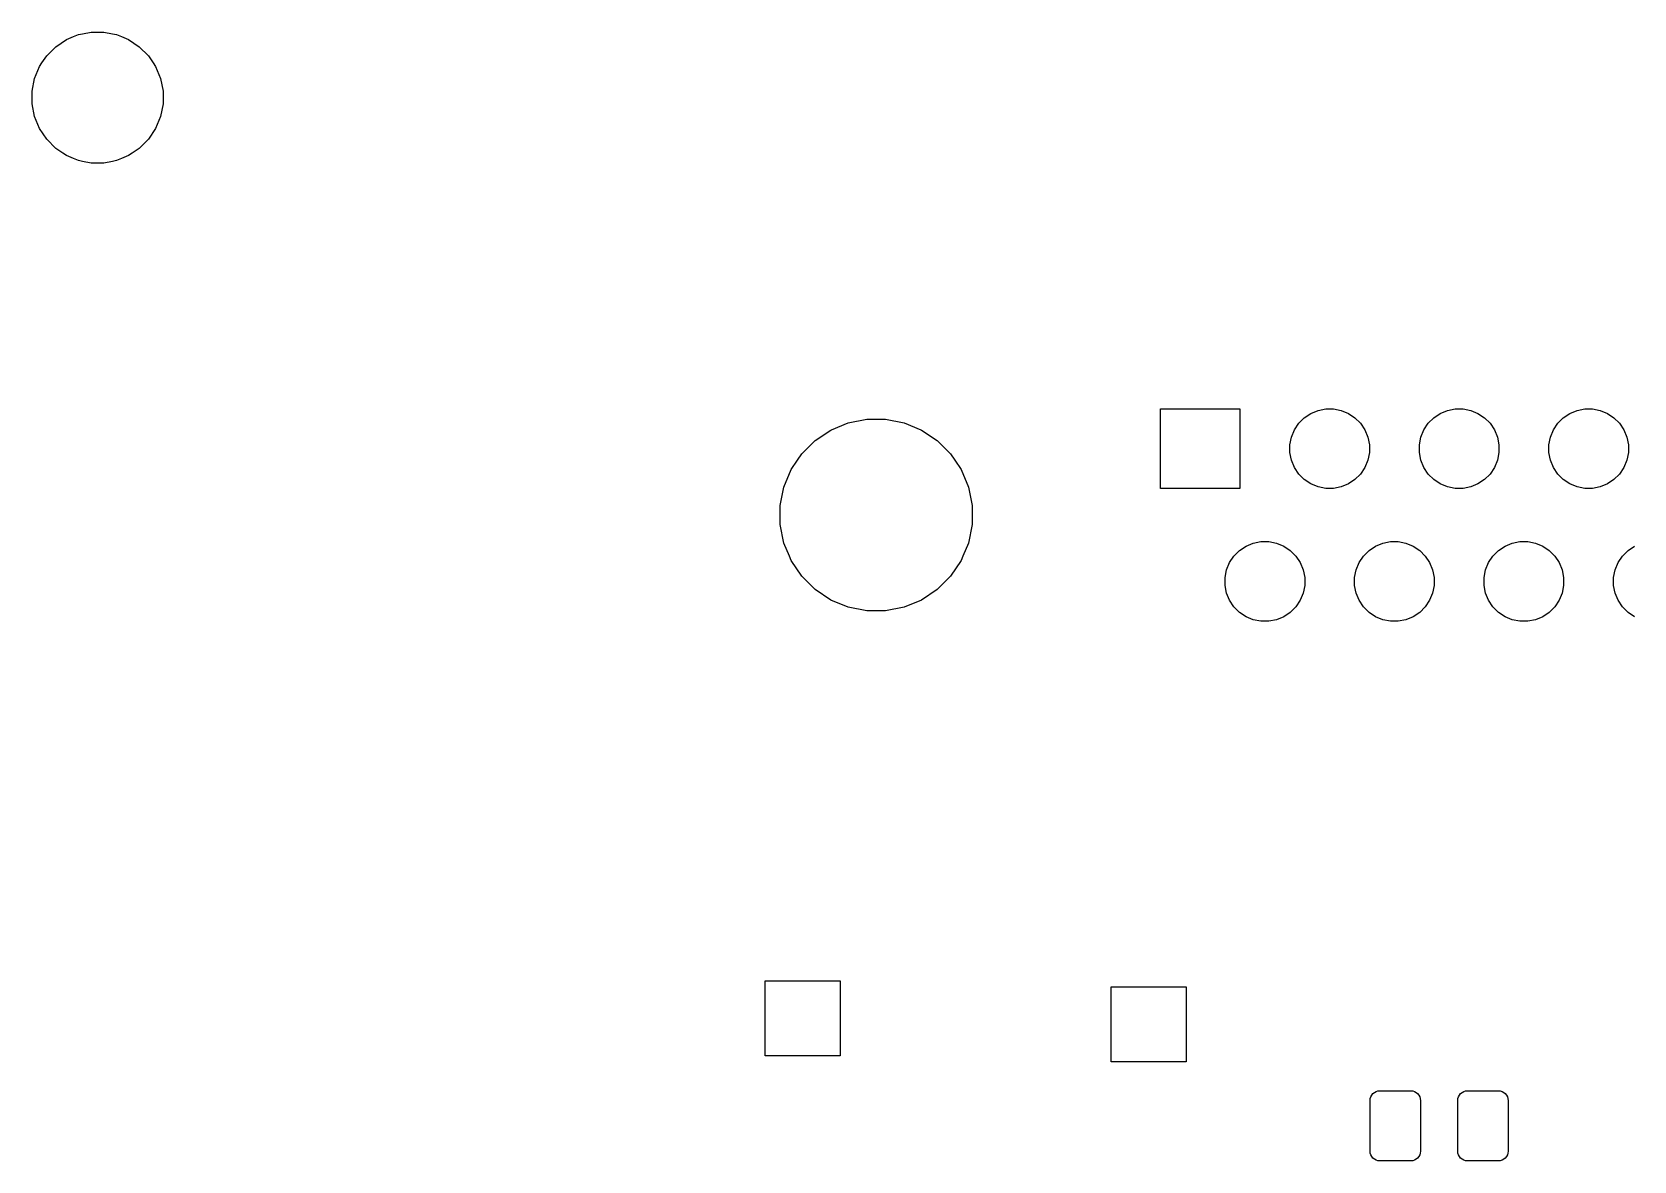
# Model space of a CAD drawing. Extents: x 1.84 to 9.61, y -5.85 to -1.55.
# Drawn here: x 1.839 to 3.188, y -2.498 to -1.547 of the extents above; entities that cross this region are included whole.
import ezdxf

# ---------------------------------------------------------------- set-up
doc = ezdxf.new("R2010")
doc.units = 0
doc.header["$MEASUREMENT"] = 0
doc.layers.add('BLACK', color=7, linetype='CONTINUOUS')

msp = doc.modelspace()

# ---------------------------------------------------------------- linework, layer by layer
at = {"layer": 'BLACK', "linetype": 'CONTINUOUS'}
for p, q in [((1.86757, -1.55348), (1.87345, -1.55105)), ((1.87345, -1.55105), (1.87761, -1.54932)), ((1.87761, -1.54932), (1.88116, -1.54862)), ((1.88116, -1.54862), (1.88827, -1.5472)), ((1.88827, -1.5472), (1.89913, -1.5472)), ((1.89913, -1.5472), (1.90624, -1.54862)), ((1.90624, -1.54862), (1.90979, -1.54932)), ((1.90979, -1.54932), (1.91395, -1.55105)), ((1.91395, -1.55105), (1.91983, -1.55348)), ((1.85086, -1.5672), (1.85854, -1.55952)), ((1.85854, -1.55952), (1.86757, -1.55348)), ((1.86757, -1.55348), (1.86757, -1.55348)), ((1.91983, -1.55348), (1.91983, -1.55348)), ((1.91983, -1.55348), (1.92886, -1.55952)), ((1.92886, -1.55952), (1.93654, -1.5672)), ((1.84066, -1.58627), (1.84482, -1.57624)), ((1.84482, -1.57624), (1.84682, -1.57324)), ((1.84682, -1.57324), (1.85086, -1.5672)), ((1.93654, -1.5672), (1.94058, -1.57324)), ((1.94058, -1.57324), (1.94258, -1.57624)), ((1.94258, -1.57624), (1.94674, -1.58627)), ((1.83854, -1.59693), (1.84066, -1.58627)), ((1.94674, -1.58627), (1.94886, -1.59693)), ((1.83854, -1.60779), (1.83854, -1.59693)), ((1.94886, -1.59693), (1.94886, -1.60779)), ((1.84066, -1.61845), (1.83854, -1.60779)), ((1.84482, -1.62849), (1.84066, -1.61845)), ((1.94674, -1.61845), (1.94258, -1.62849)), ((1.94886, -1.60779), (1.94674, -1.61845)), ((1.85086, -1.63752), (1.84482, -1.62849)), ((1.84482, -1.62849), (1.84482, -1.62849)), ((1.94258, -1.62849), (1.93654, -1.63752)), ((1.94258, -1.62849), (1.94258, -1.62849)), ((1.85854, -1.64521), (1.85086, -1.63752)), ((1.86458, -1.64924), (1.85854, -1.64521)), ((1.92886, -1.64521), (1.92283, -1.64924)), ((1.93654, -1.63752), (1.92886, -1.64521)), ((1.86757, -1.65124), (1.86458, -1.64924)), ((1.87345, -1.65368), (1.86757, -1.65124)), ((1.87761, -1.6554), (1.87345, -1.65368)), ((1.88116, -1.65611), (1.87761, -1.6554)), ((1.88827, -1.65752), (1.88116, -1.65611)), ((1.89913, -1.65752), (1.88827, -1.65752)), ((1.90624, -1.65611), (1.89913, -1.65752)), ((1.90979, -1.6554), (1.90624, -1.65611)), ((1.91395, -1.65368), (1.90979, -1.6554)), ((1.91983, -1.65124), (1.91395, -1.65368)), ((1.92283, -1.64924), (1.91983, -1.65124)), ((2.52586, -1.87629), (2.54146, -1.87319)), ((2.54146, -1.87319), (2.55736, -1.87319)), ((2.55736, -1.87319), (2.57296, -1.87629)), ((2.78874, -1.93154), (2.78874, -1.86453)), ((2.78874, -1.86453), (2.85575, -1.86453)), ((2.85575, -1.86453), (2.85575, -1.93154)), ((2.90528, -1.87667), (2.90994, -1.87201)), ((2.90994, -1.87201), (2.91543, -1.86834)), ((2.91543, -1.86834), (2.92153, -1.86582)), ((2.92153, -1.86582), (2.928, -1.86453)), ((2.928, -1.86453), (2.9346, -1.86453)), ((2.9346, -1.86453), (2.94107, -1.86582)), ((2.94107, -1.86582), (2.94717, -1.86834)), ((2.94717, -1.86834), (2.95266, -1.87201)), ((2.95266, -1.87201), (2.95732, -1.87667)), ((3.01433, -1.87667), (3.019, -1.87201)), ((3.019, -1.87201), (3.02448, -1.86834)), ((3.02448, -1.86834), (3.03058, -1.86582)), ((3.03058, -1.86582), (3.03705, -1.86453)), ((3.03705, -1.86453), (3.04365, -1.86453)), ((3.04365, -1.86453), (3.05013, -1.86582)), ((3.05013, -1.86582), (3.05622, -1.86834)), ((3.05622, -1.86834), (3.06171, -1.87201)), ((3.06171, -1.87201), (3.06638, -1.87667)), ((3.12339, -1.87667), (3.12805, -1.87201)), ((3.12805, -1.87201), (3.13354, -1.86834)), ((3.13354, -1.86834), (3.13964, -1.86582)), ((3.13964, -1.86582), (3.14611, -1.86453)), ((3.14611, -1.86453), (3.15271, -1.86453)), ((3.15271, -1.86453), (3.15918, -1.86582)), ((3.15918, -1.86582), (3.16528, -1.86834)), ((3.16528, -1.86834), (3.17077, -1.87201)), ((3.17077, -1.87201), (3.17543, -1.87667)), ((2.49794, -1.89122), (2.51116, -1.88238)), ((2.51116, -1.88238), (2.51169, -1.88216)), ((2.51169, -1.88216), (2.52586, -1.87629)), ((2.57296, -1.87629), (2.58713, -1.88216)), ((2.58713, -1.88216), (2.58766, -1.88238)), ((2.58766, -1.88238), (2.60088, -1.89122)), ((2.8978, -1.89473), (2.89908, -1.88826)), ((2.89908, -1.88826), (2.90161, -1.88216)), ((2.90161, -1.88216), (2.90528, -1.87667)), ((2.95732, -1.87667), (2.96099, -1.88216)), ((2.96099, -1.88216), (2.96352, -1.88826)), ((2.96352, -1.88826), (2.9648, -1.89473)), ((3.00685, -1.89473), (3.00814, -1.88826)), ((3.00814, -1.88826), (3.01066, -1.88216)), ((3.01066, -1.88216), (3.01433, -1.87667)), ((3.06638, -1.87667), (3.07005, -1.88216)), ((3.07005, -1.88216), (3.07257, -1.88826)), ((3.07257, -1.88826), (3.07386, -1.89473)), ((3.11591, -1.89473), (3.11719, -1.88826)), ((3.11719, -1.88826), (3.11972, -1.88216)), ((3.11972, -1.88216), (3.12339, -1.87667)), ((3.17543, -1.87667), (3.1791, -1.88216)), ((3.1791, -1.88216), (3.18163, -1.88826)), ((3.18163, -1.88826), (3.18291, -1.89473)), ((2.48669, -1.90246), (2.49794, -1.89122)), ((2.60088, -1.89122), (2.61213, -1.90246)), ((2.8978, -1.90133), (2.8978, -1.89473)), ((2.89908, -1.9078), (2.8978, -1.90133)), ((2.9648, -1.90133), (2.96352, -1.9078)), ((2.9648, -1.89473), (2.9648, -1.90133)), ((3.00685, -1.90133), (3.00685, -1.89473)), ((3.00814, -1.9078), (3.00685, -1.90133)), ((3.07386, -1.90133), (3.07257, -1.9078)), ((3.07386, -1.89473), (3.07386, -1.90133)), ((3.11591, -1.90133), (3.11591, -1.89473)), ((3.11719, -1.9078), (3.11591, -1.90133)), ((3.18291, -1.90133), (3.18163, -1.9078)), ((3.18291, -1.89473), (3.18291, -1.90133)), ((2.47785, -1.91569), (2.48312, -1.9078)), ((2.48312, -1.9078), (2.48669, -1.90246)), ((2.61213, -1.90246), (2.6157, -1.9078)), ((2.6157, -1.9078), (2.62097, -1.91569)), ((2.90161, -1.9139), (2.89908, -1.9078)), ((2.90528, -1.91939), (2.90161, -1.9139)), ((2.96099, -1.9139), (2.95732, -1.91939)), ((2.96352, -1.9078), (2.96099, -1.9139)), ((3.01066, -1.9139), (3.00814, -1.9078)), ((3.01433, -1.91939), (3.01066, -1.9139)), ((3.07005, -1.9139), (3.06638, -1.91939)), ((3.07257, -1.9078), (3.07005, -1.9139)), ((3.11972, -1.9139), (3.11719, -1.9078)), ((3.12339, -1.91939), (3.11972, -1.9139)), ((3.1791, -1.9139), (3.17543, -1.91939)), ((3.18163, -1.9078), (3.1791, -1.9139)), ((2.47176, -1.93038), (2.47785, -1.91569)), ((2.62097, -1.91569), (2.62705, -1.93038)), ((2.90994, -1.92406), (2.90528, -1.91939)), ((2.91543, -1.92772), (2.90994, -1.92406)), ((2.92153, -1.93025), (2.91543, -1.92772)), ((2.94717, -1.92772), (2.94107, -1.93025)), ((2.95266, -1.92406), (2.94717, -1.92772)), ((2.95732, -1.91939), (2.95266, -1.92406)), ((3.019, -1.92406), (3.01433, -1.91939)), ((3.02448, -1.92772), (3.019, -1.92406)), ((3.03058, -1.93025), (3.02448, -1.92772)), ((3.05622, -1.92772), (3.05013, -1.93025)), ((3.06171, -1.92406), (3.05622, -1.92772)), ((3.06638, -1.91939), (3.06171, -1.92406)), ((3.12805, -1.92406), (3.12339, -1.91939)), ((3.13354, -1.92772), (3.12805, -1.92406)), ((3.13964, -1.93025), (3.13354, -1.92772)), ((3.16528, -1.92772), (3.15918, -1.93025)), ((3.17077, -1.92406), (3.16528, -1.92772)), ((3.17543, -1.91939), (3.17077, -1.92406)), ((2.46866, -1.94598), (2.47176, -1.93038)), ((2.62705, -1.93038), (2.63016, -1.94598)), ((2.85575, -1.93154), (2.78874, -1.93154)), ((2.928, -1.93154), (2.92153, -1.93025)), ((2.9346, -1.93154), (2.928, -1.93154)), ((2.94107, -1.93025), (2.9346, -1.93154)), ((3.03705, -1.93154), (3.03058, -1.93025)), ((3.04365, -1.93154), (3.03705, -1.93154)), ((3.05013, -1.93025), (3.04365, -1.93154)), ((3.14611, -1.93154), (3.13964, -1.93025)), ((3.15271, -1.93154), (3.14611, -1.93154)), ((3.15918, -1.93025), (3.15271, -1.93154)), ((2.46866, -1.96189), (2.46866, -1.94598)), ((2.63016, -1.94598), (2.63016, -1.96189)), ((2.47176, -1.97749), (2.46866, -1.96189)), ((2.63016, -1.96189), (2.62705, -1.97749)), ((2.47632, -1.98849), (2.47176, -1.97749)), ((2.62705, -1.97749), (2.6225, -1.98849)), ((2.85541, -1.98382), (2.8609, -1.98015)), ((2.8609, -1.98015), (2.867, -1.97763)), ((2.867, -1.97763), (2.87347, -1.97634)), ((2.87347, -1.97634), (2.88007, -1.97634)), ((2.88007, -1.97634), (2.88654, -1.97763)), ((2.88654, -1.97763), (2.89264, -1.98015)), ((2.89264, -1.98015), (2.89813, -1.98382)), ((2.96447, -1.98382), (2.96996, -1.98015)), ((2.96996, -1.98015), (2.97605, -1.97763)), ((2.97605, -1.97763), (2.98253, -1.97634)), ((2.98253, -1.97634), (2.98913, -1.97634)), ((2.98913, -1.97634), (2.9956, -1.97763)), ((2.9956, -1.97763), (3.0017, -1.98015)), ((3.0017, -1.98015), (3.00718, -1.98382)), ((3.07352, -1.98382), (3.07901, -1.98015)), ((3.07901, -1.98015), (3.08511, -1.97763)), ((3.08511, -1.97763), (3.09158, -1.97634)), ((3.09158, -1.97634), (3.09818, -1.97634)), ((3.09818, -1.97634), (3.10465, -1.97763)), ((3.10465, -1.97763), (3.11075, -1.98015)), ((3.11075, -1.98015), (3.11624, -1.98382)), ((3.18258, -1.98382), (3.18807, -1.98015)), ((2.47785, -1.99219), (2.47632, -1.98849)), ((2.48669, -2.00541), (2.47785, -1.99219)), ((2.62097, -1.99219), (2.61213, -2.00541)), ((2.6225, -1.98849), (2.62097, -1.99219)), ((2.84456, -2.00007), (2.84708, -1.99397)), ((2.84708, -1.99397), (2.85075, -1.98849)), ((2.85075, -1.98849), (2.85541, -1.98382)), ((2.89813, -1.98382), (2.9028, -1.98849)), ((2.9028, -1.98849), (2.90646, -1.99397)), ((2.90646, -1.99397), (2.90899, -2.00007)), ((2.95361, -2.00007), (2.95614, -1.99397)), ((2.95614, -1.99397), (2.9598, -1.98849)), ((2.9598, -1.98849), (2.96447, -1.98382)), ((3.00718, -1.98382), (3.01185, -1.98849)), ((3.01185, -1.98849), (3.01552, -1.99397)), ((3.01552, -1.99397), (3.01804, -2.00007)), ((3.06267, -2.00007), (3.06519, -1.99397)), ((3.06519, -1.99397), (3.06886, -1.98849)), ((3.06886, -1.98849), (3.07352, -1.98382)), ((3.11624, -1.98382), (3.12091, -1.98849)), ((3.12091, -1.98849), (3.12457, -1.99397)), ((3.12457, -1.99397), (3.1271, -2.00007)), ((3.17172, -2.00007), (3.17425, -1.99397)), ((3.17425, -1.99397), (3.17791, -1.98849)), ((3.17791, -1.98849), (3.18258, -1.98382)), ((2.49794, -2.01666), (2.48669, -2.00541)), ((2.61213, -2.00541), (2.60088, -2.01666)), ((2.84327, -2.00654), (2.84456, -2.00007)), ((2.84327, -2.01314), (2.84327, -2.00654)), ((2.90899, -2.00007), (2.91028, -2.00654)), ((2.91028, -2.00654), (2.91028, -2.01314)), ((2.95232, -2.00654), (2.95361, -2.00007)), ((2.95232, -2.01314), (2.95232, -2.00654)), ((3.01804, -2.00007), (3.01933, -2.00654)), ((3.01933, -2.00654), (3.01933, -2.01314)), ((3.06138, -2.00654), (3.06267, -2.00007)), ((3.06138, -2.01314), (3.06138, -2.00654)), ((3.1271, -2.00007), (3.12839, -2.00654)), ((3.12839, -2.00654), (3.12839, -2.01314)), ((3.17043, -2.00654), (3.17172, -2.00007)), ((3.17043, -2.01314), (3.17043, -2.00654)), ((2.51116, -2.02549), (2.49794, -2.01666)), ((2.60088, -2.01666), (2.58766, -2.02549)), ((2.84456, -2.01962), (2.84327, -2.01314)), ((2.84708, -2.02571), (2.84456, -2.01962)), ((2.90899, -2.01962), (2.90646, -2.02571)), ((2.91028, -2.01314), (2.90899, -2.01962)), ((2.95361, -2.01962), (2.95232, -2.01314)), ((2.95614, -2.02571), (2.95361, -2.01962)), ((3.01804, -2.01962), (3.01552, -2.02571)), ((3.01933, -2.01314), (3.01804, -2.01962)), ((3.06267, -2.01962), (3.06138, -2.01314)), ((3.06519, -2.02571), (3.06267, -2.01962)), ((3.1271, -2.01962), (3.12457, -2.02571)), ((3.12839, -2.01314), (3.1271, -2.01962)), ((3.17172, -2.01962), (3.17043, -2.01314)), ((3.17425, -2.02571), (3.17172, -2.01962)), ((2.51116, -2.0255), (2.51116, -2.02549)), ((2.52586, -2.03158), (2.51116, -2.0255)), ((2.51116, -2.0255), (2.51116, -2.0255)), ((2.54146, -2.03469), (2.52586, -2.03158)), ((2.55736, -2.03469), (2.54146, -2.03469)), ((2.57296, -2.03158), (2.55736, -2.03469)), ((2.58766, -2.0255), (2.57296, -2.03158)), ((2.58766, -2.02549), (2.58766, -2.0255)), ((2.58766, -2.0255), (2.58766, -2.0255)), ((2.85075, -2.0312), (2.84708, -2.02571)), ((2.85541, -2.03587), (2.85075, -2.0312)), ((2.8609, -2.03953), (2.85541, -2.03587)), ((2.89813, -2.03587), (2.89264, -2.03953)), ((2.9028, -2.0312), (2.89813, -2.03587)), ((2.90646, -2.02571), (2.9028, -2.0312)), ((2.9598, -2.0312), (2.95614, -2.02571)), ((2.96447, -2.03587), (2.9598, -2.0312)), ((2.96996, -2.03953), (2.96447, -2.03587)), ((3.00718, -2.03587), (3.0017, -2.03953)), ((3.01185, -2.0312), (3.00718, -2.03587)), ((3.01552, -2.02571), (3.01185, -2.0312)), ((3.06886, -2.0312), (3.06519, -2.02571)), ((3.07352, -2.03587), (3.06886, -2.0312)), ((3.07901, -2.03953), (3.07352, -2.03587)), ((3.11624, -2.03587), (3.11075, -2.03953)), ((3.12091, -2.0312), (3.11624, -2.03587)), ((3.12457, -2.02571), (3.12091, -2.0312)), ((3.17791, -2.0312), (3.17425, -2.02571)), ((3.18258, -2.03587), (3.17791, -2.0312)), ((3.18807, -2.03953), (3.18258, -2.03587)), ((2.867, -2.04206), (2.8609, -2.03953)), ((2.87347, -2.04335), (2.867, -2.04206)), ((2.88007, -2.04335), (2.87347, -2.04335)), ((2.88654, -2.04206), (2.88007, -2.04335)), ((2.89264, -2.03953), (2.88654, -2.04206)), ((2.97605, -2.04206), (2.96996, -2.03953)), ((2.98253, -2.04335), (2.97605, -2.04206)), ((2.98913, -2.04335), (2.98253, -2.04335)), ((2.9956, -2.04206), (2.98913, -2.04335)), ((3.0017, -2.03953), (2.9956, -2.04206)), ((3.08511, -2.04206), (3.07901, -2.03953)), ((3.09158, -2.04335), (3.08511, -2.04206)), ((3.09818, -2.04335), (3.09158, -2.04335)), ((3.10465, -2.04206), (3.09818, -2.04335)), ((3.11075, -2.03953), (3.10465, -2.04206)), ((2.45596, -2.40934), (2.45596, -2.34626)), ((2.45596, -2.34626), (2.51904, -2.34626)), ((2.51904, -2.34626), (2.51904, -2.40934)), ((2.74746, -2.41434), (2.74746, -2.35126)), ((2.74746, -2.35126), (2.81054, -2.35126)), ((2.81054, -2.35126), (2.81054, -2.41434)), ((2.51904, -2.40934), (2.45596, -2.40934)), ((2.81054, -2.41434), (2.74746, -2.41434)), ((2.96678, -2.44236), (2.96779, -2.44113)), ((2.96779, -2.44113), (2.96902, -2.44012)), ((2.96902, -2.44012), (2.97042, -2.43937)), ((2.97042, -2.43937), (2.97195, -2.43891)), ((2.97195, -2.43891), (2.97377, -2.43873)), ((2.97377, -2.43873), (2.99941, -2.43873)), ((2.99941, -2.43873), (3.00123, -2.43891)), ((3.00123, -2.43891), (3.00276, -2.43937)), ((3.00276, -2.43937), (3.00416, -2.44012)), ((3.00416, -2.44012), (3.00539, -2.44113)), ((3.00539, -2.44113), (3.0064, -2.44236)), ((3.0406, -2.44236), (3.04161, -2.44113)), ((3.04161, -2.44113), (3.04284, -2.44012)), ((3.04284, -2.44012), (3.04424, -2.43937)), ((3.04424, -2.43937), (3.04577, -2.43891)), ((3.04577, -2.43891), (3.04759, -2.43873)), ((3.04759, -2.43873), (3.07323, -2.43873)), ((3.07323, -2.43873), (3.07505, -2.43891)), ((3.07505, -2.43891), (3.07658, -2.43937)), ((3.07658, -2.43937), (3.07798, -2.44012)), ((3.07798, -2.44012), (3.07921, -2.44113)), ((3.07921, -2.44113), (3.08022, -2.44236)), ((2.96539, -2.44711), (2.96557, -2.44529)), ((2.96539, -2.48949), (2.96539, -2.44711)), ((2.96557, -2.44529), (2.96603, -2.44377)), ((2.96603, -2.44377), (2.96678, -2.44236)), ((3.0064, -2.44236), (3.00715, -2.44377)), ((3.00715, -2.44377), (3.00761, -2.44529)), ((3.00761, -2.44529), (3.00779, -2.44711)), ((3.00779, -2.44711), (3.00779, -2.48949)), ((3.03921, -2.44711), (3.03939, -2.44529)), ((3.03921, -2.48949), (3.03921, -2.44711)), ((3.03939, -2.44529), (3.03985, -2.44377)), ((3.03985, -2.44377), (3.0406, -2.44236)), ((3.08022, -2.44236), (3.08097, -2.44377)), ((3.08097, -2.44377), (3.08143, -2.44529)), ((3.08143, -2.44529), (3.08161, -2.44711)), ((3.08161, -2.44711), (3.08161, -2.48949)), ((2.96557, -2.49131), (2.96539, -2.48949)), ((2.96603, -2.49283), (2.96557, -2.49131)), ((2.96678, -2.49424), (2.96603, -2.49283)), ((2.96779, -2.49547), (2.96678, -2.49424)), ((2.96902, -2.49648), (2.96779, -2.49547)), ((3.00539, -2.49547), (3.00416, -2.49648)), ((3.0064, -2.49424), (3.00539, -2.49547)), ((3.00715, -2.49283), (3.0064, -2.49424)), ((3.00761, -2.49131), (3.00715, -2.49283)), ((3.00779, -2.48949), (3.00761, -2.49131)), ((3.03939, -2.49131), (3.03921, -2.48949)), ((3.03985, -2.49283), (3.03939, -2.49131)), ((3.0406, -2.49424), (3.03985, -2.49283)), ((3.04161, -2.49547), (3.0406, -2.49424)), ((3.04284, -2.49648), (3.04161, -2.49547)), ((3.07921, -2.49547), (3.07798, -2.49648)), ((3.08022, -2.49424), (3.07921, -2.49547)), ((3.08097, -2.49283), (3.08022, -2.49424)), ((3.08143, -2.49131), (3.08097, -2.49283)), ((3.08161, -2.48949), (3.08143, -2.49131)), ((2.97042, -2.49723), (2.96902, -2.49648)), ((2.97195, -2.49769), (2.97042, -2.49723)), ((2.97377, -2.49787), (2.97195, -2.49769)), ((2.99941, -2.49787), (2.97377, -2.49787)), ((3.00123, -2.49769), (2.99941, -2.49787)), ((3.00276, -2.49723), (3.00123, -2.49769)), ((3.00416, -2.49648), (3.00276, -2.49723)), ((3.04424, -2.49723), (3.04284, -2.49648)), ((3.04577, -2.49769), (3.04424, -2.49723)), ((3.04759, -2.49787), (3.04577, -2.49769)), ((3.07323, -2.49787), (3.04759, -2.49787)), ((3.07505, -2.49769), (3.07323, -2.49787)), ((3.07658, -2.49723), (3.07505, -2.49769)), ((3.07798, -2.49648), (3.07658, -2.49723))]:
    msp.add_line(p, q, dxfattribs=at)

doc.saveas('drawing.dxf')
